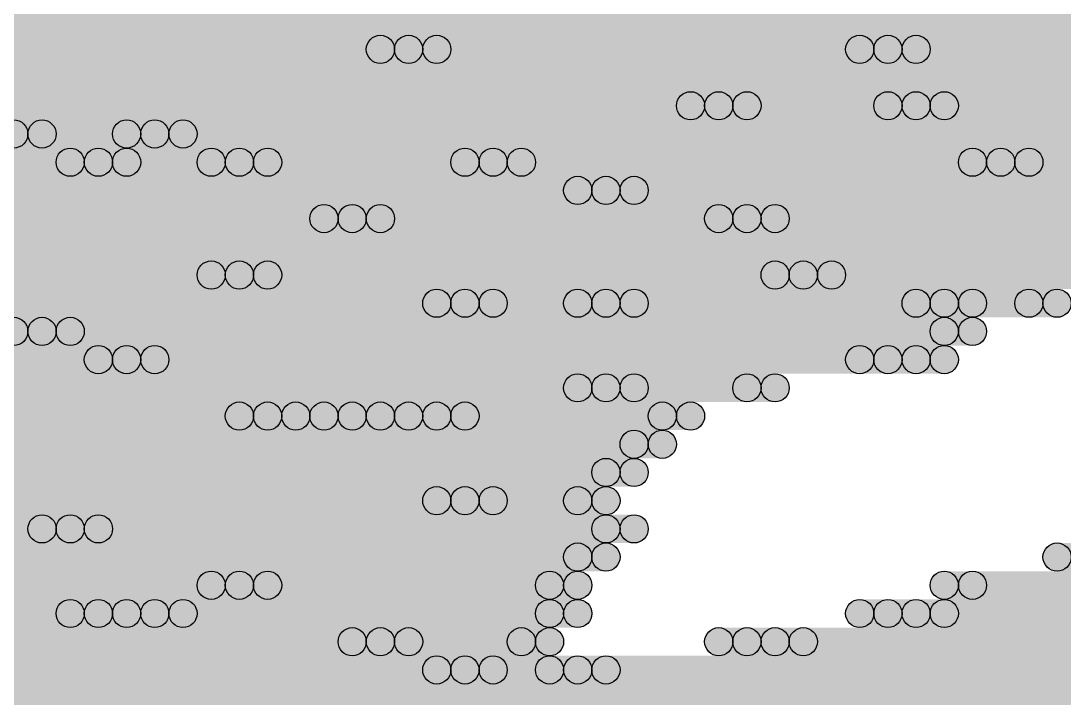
# Model space of a CAD drawing. Header units: millimetres. Extents: x 0 to 137, y 0 to 37.
# Drawn here: x 131.553 to 132.493, y 6.299 to 6.909 of the extents above; entities that cross this region are included whole.
import ezdxf

# ---------------------------------------------------------------- set-up
doc = ezdxf.new("R2010")
doc.units = ezdxf.units.MM
doc.layers.add('TopLayer', color=1, linetype='Continuous')
doc.layers.add('TopSolder', color=216, linetype='Continuous')

msp = doc.modelspace()

# ---------------------------------------------------------------- hatches: boundary and pattern name
at = {"layer": 'TopLayer'}
for points in [[(131.3434, 6.8961), (131.3434, 6.9215), (132.8674, 6.9215), (132.8674, 6.8961)], [(131.2418, 6.8707), (131.2418, 6.8961), (131.9022, 6.8961), (131.9022, 6.8707)], [(131.9276, 6.8707), (131.9276, 6.8961), (132.334, 6.8961), (132.334, 6.8707)], [(132.3594, 6.8707), (132.3594, 6.8961), (132.5372, 6.8961), (132.5372, 6.8707)], [(131.191, 6.8453), (131.191, 6.8707), (132.6642, 6.8707), (132.6642, 6.8453)], [(131.191, 6.8199), (131.191, 6.8453), (132.1816, 6.8453), (132.1816, 6.8199)], [(132.207, 6.8199), (132.207, 6.8453), (132.3594, 6.8453), (132.3594, 6.8199)], [(132.3848, 6.8199), (132.3848, 6.8453), (132.8166, 6.8453), (132.8166, 6.8199)], [(131.572, 6.7945), (131.572, 6.8199), (131.6736, 6.8199), (131.6736, 6.7945)], [(131.699, 6.7945), (131.699, 6.8199), (132.6896, 6.8199), (132.6896, 6.7945)], [(131.0386, 6.7691), (131.0386, 6.7945), (131.6228, 6.7945), (131.6228, 6.7691)], [(131.6482, 6.7691), (131.6482, 6.7945), (131.7498, 6.7945), (131.7498, 6.7691)], [(131.7752, 6.7691), (131.7752, 6.7945), (131.9784, 6.7945), (131.9784, 6.7691)], [(132.0038, 6.7691), (132.0038, 6.7945), (132.4356, 6.7945), (132.4356, 6.7691)], [(132.461, 6.7691), (132.461, 6.7945), (132.5626, 6.7945), (132.5626, 6.7691)], [(131.445, 6.7437), (131.445, 6.7691), (132.08, 6.7691), (132.08, 6.7437)], [(132.1054, 6.7437), (132.1054, 6.7691), (132.715, 6.7691), (132.715, 6.7437)], [(131.4704, 6.7183), (131.4704, 6.7437), (131.8514, 6.7437), (131.8514, 6.7183)], [(131.8768, 6.7183), (131.8768, 6.7437), (132.207, 6.7437), (132.207, 6.7183)], [(132.2324, 6.7183), (132.2324, 6.7437), (132.715, 6.7437), (132.715, 6.7183)], [(131.064, 6.6929), (131.064, 6.7183), (132.6134, 6.7183), (132.6134, 6.6929)], [(131.064, 6.6675), (131.064, 6.6929), (131.7498, 6.6929), (131.7498, 6.6675)], [(131.7752, 6.6675), (131.7752, 6.6929), (132.2578, 6.6929), (132.2578, 6.6675)], [(132.2832, 6.6675), (132.2832, 6.6929), (132.6134, 6.6929), (132.6134, 6.6675)], [(131.5212, 6.6421), (131.5212, 6.6675), (131.953, 6.6675), (131.953, 6.6421)], [(131.9784, 6.6421), (131.9784, 6.6675), (132.08, 6.6675), (132.08, 6.6421)], [(132.1054, 6.6421), (132.1054, 6.6675), (132.3848, 6.6675), (132.3848, 6.6421)], [(132.4102, 6.6421), (132.4102, 6.6675), (132.4864, 6.6675), (132.4864, 6.6421)], [(131.0386, 6.6167), (131.0386, 6.6421), (131.572, 6.6421), (131.572, 6.6167)], [(131.5974, 6.6167), (131.5974, 6.6421), (132.4102, 6.6421), (132.4102, 6.6167)], [(131.0132, 6.5913), (131.0132, 6.6167), (131.6482, 6.6167), (131.6482, 6.5913)], [(131.6736, 6.5913), (131.6736, 6.6167), (132.334, 6.6167), (132.334, 6.5913)], [(132.3594, 6.5913), (132.3594, 6.6167), (132.3848, 6.6167), (132.3848, 6.5913)], [(131.3688, 6.5659), (131.3688, 6.5913), (132.08, 6.5913), (132.08, 6.5659)], [(132.1054, 6.5659), (132.1054, 6.5913), (132.2324, 6.5913), (132.2324, 6.5659)], [(131.2672, 6.5405), (131.2672, 6.5659), (131.7752, 6.5659), (131.7752, 6.5405)], [(131.8006, 6.5405), (131.8006, 6.5659), (131.8514, 6.5659), (131.8514, 6.5405)], [(131.8768, 6.5405), (131.8768, 6.5659), (131.9276, 6.5659), (131.9276, 6.5405)], [(131.953, 6.5405), (131.953, 6.5659), (132.1562, 6.5659), (132.1562, 6.5405)], [(130.9878, 6.5151), (130.9878, 6.5405), (132.1308, 6.5405), (132.1308, 6.5151)], [(131.5212, 6.4897), (131.5212, 6.5151), (132.1054, 6.5151), (132.1054, 6.4897)], [(131.4704, 6.4643), (131.4704, 6.4897), (131.953, 6.4897), (131.953, 6.4643)], [(131.9784, 6.4643), (131.9784, 6.4897), (132.08, 6.4897), (132.08, 6.4643)], [(131.0894, 6.4389), (131.0894, 6.4643), (131.5974, 6.4643), (131.5974, 6.4389)], [(131.6228, 6.4389), (131.6228, 6.4643), (132.1054, 6.4643), (132.1054, 6.4389)], [(131.2672, 6.4135), (131.2672, 6.4389), (132.08, 6.4389), (132.08, 6.4135)], [(131.1148, 6.3881), (131.1148, 6.4135), (131.7498, 6.4135), (131.7498, 6.3881)], [(131.7752, 6.3881), (131.7752, 6.4135), (132.0546, 6.4135), (132.0546, 6.3881)], [(132.4102, 6.3881), (132.4102, 6.4135), (132.6134, 6.4135), (132.6134, 6.3881)], [(130.7084, 6.3627), (130.7084, 6.3881), (131.6228, 6.3881), (131.6228, 6.3627)], [(131.6482, 6.3627), (131.6482, 6.3881), (131.6736, 6.3881), (131.6736, 6.3627)], [(131.699, 6.3627), (131.699, 6.3881), (132.0546, 6.3881), (132.0546, 6.3627)], [(132.334, 6.3627), (132.334, 6.3881), (132.3594, 6.3881), (132.3594, 6.3627)], [(132.3848, 6.3627), (132.3848, 6.3881), (132.588, 6.3881), (132.588, 6.3627)], [(131.5212, 6.3373), (131.5212, 6.3627), (131.8768, 6.3627), (131.8768, 6.3373)], [(131.9022, 6.3373), (131.9022, 6.3627), (132.0292, 6.3627), (132.0292, 6.3373)], [(132.207, 6.3373), (132.207, 6.3627), (132.2324, 6.3627), (132.2324, 6.3373)], [(132.2578, 6.3373), (132.2578, 6.3627), (132.588, 6.3627), (132.588, 6.3373)], [(131.3434, 6.3119), (131.3434, 6.3373), (131.953, 6.3373), (131.953, 6.3119)], [(131.9784, 6.3119), (131.9784, 6.3373), (132.0546, 6.3373), (132.0546, 6.3119)], [(132.08, 6.3119), (132.08, 6.3373), (132.588, 6.3373), (132.588, 6.3119)], [(130.81, 6.2865), (130.81, 6.3119), (132.5626, 6.3119), (132.5626, 6.2865)]]:
    msp.add_hatch(color=1, dxfattribs=at).paths.add_polyline_path(points)
h = msp.add_hatch(color=1, dxfattribs=at)
edge = h.paths.add_edge_path()
edge.add_arc((131.9022, 6.8834), 0.0127, 0, 360)
h = msp.add_hatch(color=1, dxfattribs=at)
edge = h.paths.add_edge_path()
edge.add_arc((131.9276, 6.8834), 0.0127, 0, 360)
h = msp.add_hatch(color=1, dxfattribs=at)
edge = h.paths.add_edge_path()
edge.add_arc((132.334, 6.8834), 0.0127, 0, 360)
h = msp.add_hatch(color=1, dxfattribs=at)
edge = h.paths.add_edge_path()
edge.add_arc((132.3594, 6.8834), 0.0127, 0, 360)
h = msp.add_hatch(color=1, dxfattribs=at)
edge = h.paths.add_edge_path()
edge.add_arc((132.1816, 6.8326), 0.0127, 0, 360)
h = msp.add_hatch(color=1, dxfattribs=at)
edge = h.paths.add_edge_path()
edge.add_arc((132.207, 6.8326), 0.0127, 0, 360)
h = msp.add_hatch(color=1, dxfattribs=at)
edge = h.paths.add_edge_path()
edge.add_arc((132.3594, 6.8326), 0.0127, 0, 360)
h = msp.add_hatch(color=1, dxfattribs=at)
edge = h.paths.add_edge_path()
edge.add_arc((132.3848, 6.8326), 0.0127, 0, 360)
h = msp.add_hatch(color=1, dxfattribs=at)
edge = h.paths.add_edge_path()
edge.add_arc((131.5466, 6.8072), 0.0127, 0, 360)
h = msp.add_hatch(color=1, dxfattribs=at)
edge = h.paths.add_edge_path()
edge.add_arc((131.572, 6.8072), 0.0127, 0, 360)
h = msp.add_hatch(color=1, dxfattribs=at)
edge = h.paths.add_edge_path()
edge.add_arc((131.6736, 6.8072), 0.0127, 0, 360)
h = msp.add_hatch(color=1, dxfattribs=at)
edge = h.paths.add_edge_path()
edge.add_arc((131.699, 6.8072), 0.0127, 0, 360)
h = msp.add_hatch(color=1, dxfattribs=at)
edge = h.paths.add_edge_path()
edge.add_arc((131.6228, 6.7818), 0.0127, 0, 360)
h = msp.add_hatch(color=1, dxfattribs=at)
edge = h.paths.add_edge_path()
edge.add_arc((131.6482, 6.7818), 0.0127, 0, 360)
h = msp.add_hatch(color=1, dxfattribs=at)
edge = h.paths.add_edge_path()
edge.add_arc((131.7498, 6.7818), 0.0127, 0, 360)
h = msp.add_hatch(color=1, dxfattribs=at)
edge = h.paths.add_edge_path()
edge.add_arc((131.7752, 6.7818), 0.0127, 0, 360)
h = msp.add_hatch(color=1, dxfattribs=at)
edge = h.paths.add_edge_path()
edge.add_arc((131.9784, 6.7818), 0.0127, 0, 360)
h = msp.add_hatch(color=1, dxfattribs=at)
edge = h.paths.add_edge_path()
edge.add_arc((132.0038, 6.7818), 0.0127, 0, 360)
h = msp.add_hatch(color=1, dxfattribs=at)
edge = h.paths.add_edge_path()
edge.add_arc((132.4356, 6.7818), 0.0127, 0, 360)
h = msp.add_hatch(color=1, dxfattribs=at)
edge = h.paths.add_edge_path()
edge.add_arc((132.461, 6.7818), 0.0127, 0, 360)
h = msp.add_hatch(color=1, dxfattribs=at)
edge = h.paths.add_edge_path()
edge.add_arc((132.08, 6.7564), 0.0127, 0, 360)
h = msp.add_hatch(color=1, dxfattribs=at)
edge = h.paths.add_edge_path()
edge.add_arc((132.1054, 6.7564), 0.0127, 0, 360)
h = msp.add_hatch(color=1, dxfattribs=at)
edge = h.paths.add_edge_path()
edge.add_arc((131.8514, 6.731), 0.0127, 0, 360)
h = msp.add_hatch(color=1, dxfattribs=at)
edge = h.paths.add_edge_path()
edge.add_arc((131.8768, 6.731), 0.0127, 0, 360)
h = msp.add_hatch(color=1, dxfattribs=at)
edge = h.paths.add_edge_path()
edge.add_arc((132.207, 6.731), 0.0127, 0, 360)
h = msp.add_hatch(color=1, dxfattribs=at)
edge = h.paths.add_edge_path()
edge.add_arc((132.2324, 6.731), 0.0127, 0, 360)
h = msp.add_hatch(color=1, dxfattribs=at)
edge = h.paths.add_edge_path()
edge.add_arc((131.7498, 6.6802), 0.0127, 0, 360)
h = msp.add_hatch(color=1, dxfattribs=at)
edge = h.paths.add_edge_path()
edge.add_arc((131.7752, 6.6802), 0.0127, 0, 360)
h = msp.add_hatch(color=1, dxfattribs=at)
edge = h.paths.add_edge_path()
edge.add_arc((132.2578, 6.6802), 0.0127, 0, 360)
h = msp.add_hatch(color=1, dxfattribs=at)
edge = h.paths.add_edge_path()
edge.add_arc((132.2832, 6.6802), 0.0127, 0, 360)
h = msp.add_hatch(color=1, dxfattribs=at)
edge = h.paths.add_edge_path()
edge.add_arc((131.953, 6.6548), 0.0127, 0, 360)
h = msp.add_hatch(color=1, dxfattribs=at)
edge = h.paths.add_edge_path()
edge.add_arc((131.9784, 6.6548), 0.0127, 0, 360)
h = msp.add_hatch(color=1, dxfattribs=at)
edge = h.paths.add_edge_path()
edge.add_arc((132.08, 6.6548), 0.0127, 0, 360)
h = msp.add_hatch(color=1, dxfattribs=at)
edge = h.paths.add_edge_path()
edge.add_arc((132.1054, 6.6548), 0.0127, 0, 360)
h = msp.add_hatch(color=1, dxfattribs=at)
edge = h.paths.add_edge_path()
edge.add_arc((132.3848, 6.6548), 0.0127, 0, 360)
h = msp.add_hatch(color=1, dxfattribs=at)
edge = h.paths.add_edge_path()
edge.add_arc((132.4102, 6.6548), 0.0127, 0, 360)
h = msp.add_hatch(color=1, dxfattribs=at)
edge = h.paths.add_edge_path()
edge.add_arc((132.4864, 6.6548), 0.0127, 0, 360)
h = msp.add_hatch(color=1, dxfattribs=at)
edge = h.paths.add_edge_path()
edge.add_arc((131.572, 6.6294), 0.0127, 0, 360)
h = msp.add_hatch(color=1, dxfattribs=at)
edge = h.paths.add_edge_path()
edge.add_arc((131.5974, 6.6294), 0.0127, 0, 360)
h = msp.add_hatch(color=1, dxfattribs=at)
edge = h.paths.add_edge_path()
edge.add_arc((132.4102, 6.6294), 0.0127, 0, 360)
h = msp.add_hatch(color=1, dxfattribs=at)
edge = h.paths.add_edge_path()
edge.add_arc((131.6482, 6.604), 0.0127, 0, 360)
h = msp.add_hatch(color=1, dxfattribs=at)
edge = h.paths.add_edge_path()
edge.add_arc((131.6736, 6.604), 0.0127, 0, 360)
h = msp.add_hatch(color=1, dxfattribs=at)
edge = h.paths.add_edge_path()
edge.add_arc((132.334, 6.604), 0.0127, 0, 360)
h = msp.add_hatch(color=1, dxfattribs=at)
edge = h.paths.add_edge_path()
edge.add_arc((132.3594, 6.604), 0.0127, 0, 360)
h = msp.add_hatch(color=1, dxfattribs=at)
edge = h.paths.add_edge_path()
edge.add_arc((132.3848, 6.604), 0.0127, 0, 360)
h = msp.add_hatch(color=1, dxfattribs=at)
edge = h.paths.add_edge_path()
edge.add_arc((132.08, 6.5786), 0.0127, 0, 360)
h = msp.add_hatch(color=1, dxfattribs=at)
edge = h.paths.add_edge_path()
edge.add_arc((132.1054, 6.5786), 0.0127, 0, 360)
h = msp.add_hatch(color=1, dxfattribs=at)
edge = h.paths.add_edge_path()
edge.add_arc((132.2324, 6.5786), 0.0127, 0, 360)
h = msp.add_hatch(color=1, dxfattribs=at)
edge = h.paths.add_edge_path()
edge.add_arc((131.7752, 6.5532), 0.0127, 0, 360)
h = msp.add_hatch(color=1, dxfattribs=at)
edge = h.paths.add_edge_path()
edge.add_arc((131.8006, 6.5532), 0.0127, 0, 360)
h = msp.add_hatch(color=1, dxfattribs=at)
edge = h.paths.add_edge_path()
edge.add_arc((131.8514, 6.5532), 0.0127, 0, 360)
h = msp.add_hatch(color=1, dxfattribs=at)
edge = h.paths.add_edge_path()
edge.add_arc((131.8768, 6.5532), 0.0127, 0, 360)
h = msp.add_hatch(color=1, dxfattribs=at)
edge = h.paths.add_edge_path()
edge.add_arc((131.9276, 6.5532), 0.0127, 0, 360)
h = msp.add_hatch(color=1, dxfattribs=at)
edge = h.paths.add_edge_path()
edge.add_arc((131.953, 6.5532), 0.0127, 0, 360)
h = msp.add_hatch(color=1, dxfattribs=at)
edge = h.paths.add_edge_path()
edge.add_arc((132.1562, 6.5532), 0.0127, 0, 360)
h = msp.add_hatch(color=1, dxfattribs=at)
edge = h.paths.add_edge_path()
edge.add_arc((132.1308, 6.5278), 0.0127, 0, 360)
h = msp.add_hatch(color=1, dxfattribs=at)
edge = h.paths.add_edge_path()
edge.add_arc((132.1054, 6.5024), 0.0127, 0, 360)
h = msp.add_hatch(color=1, dxfattribs=at)
edge = h.paths.add_edge_path()
edge.add_arc((131.953, 6.477), 0.0127, 0, 360)
h = msp.add_hatch(color=1, dxfattribs=at)
edge = h.paths.add_edge_path()
edge.add_arc((131.9784, 6.477), 0.0127, 0, 360)
h = msp.add_hatch(color=1, dxfattribs=at)
edge = h.paths.add_edge_path()
edge.add_arc((132.08, 6.477), 0.0127, 0, 360)
h = msp.add_hatch(color=1, dxfattribs=at)
edge = h.paths.add_edge_path()
edge.add_arc((131.5974, 6.4516), 0.0127, 0, 360)
h = msp.add_hatch(color=1, dxfattribs=at)
edge = h.paths.add_edge_path()
edge.add_arc((131.6228, 6.4516), 0.0127, 0, 360)
h = msp.add_hatch(color=1, dxfattribs=at)
edge = h.paths.add_edge_path()
edge.add_arc((132.1054, 6.4516), 0.0127, 0, 360)
h = msp.add_hatch(color=1, dxfattribs=at)
edge = h.paths.add_edge_path()
edge.add_arc((132.08, 6.4262), 0.0127, 0, 360)
h = msp.add_hatch(color=1, dxfattribs=at)
edge = h.paths.add_edge_path()
edge.add_arc((131.7498, 6.4008), 0.0127, 0, 360)
h = msp.add_hatch(color=1, dxfattribs=at)
edge = h.paths.add_edge_path()
edge.add_arc((131.7752, 6.4008), 0.0127, 0, 360)
h = msp.add_hatch(color=1, dxfattribs=at)
edge = h.paths.add_edge_path()
edge.add_arc((132.0546, 6.4008), 0.0127, 0, 360)
h = msp.add_hatch(color=1, dxfattribs=at)
edge = h.paths.add_edge_path()
edge.add_arc((132.4102, 6.4008), 0.0127, 0, 360)
h = msp.add_hatch(color=1, dxfattribs=at)
edge = h.paths.add_edge_path()
edge.add_arc((131.6228, 6.3754), 0.0127, 0, 360)
h = msp.add_hatch(color=1, dxfattribs=at)
edge = h.paths.add_edge_path()
edge.add_arc((131.6482, 6.3754), 0.0127, 0, 360)
h = msp.add_hatch(color=1, dxfattribs=at)
edge = h.paths.add_edge_path()
edge.add_arc((131.6736, 6.3754), 0.0127, 0, 360)
h = msp.add_hatch(color=1, dxfattribs=at)
edge = h.paths.add_edge_path()
edge.add_arc((131.699, 6.3754), 0.0127, 0, 360)
h = msp.add_hatch(color=1, dxfattribs=at)
edge = h.paths.add_edge_path()
edge.add_arc((132.0546, 6.3754), 0.0127, 0, 360)
h = msp.add_hatch(color=1, dxfattribs=at)
edge = h.paths.add_edge_path()
edge.add_arc((132.334, 6.3754), 0.0127, 0, 360)
h = msp.add_hatch(color=1, dxfattribs=at)
edge = h.paths.add_edge_path()
edge.add_arc((132.3594, 6.3754), 0.0127, 0, 360)
h = msp.add_hatch(color=1, dxfattribs=at)
edge = h.paths.add_edge_path()
edge.add_arc((132.3848, 6.3754), 0.0127, 0, 360)
h = msp.add_hatch(color=1, dxfattribs=at)
edge = h.paths.add_edge_path()
edge.add_arc((131.8768, 6.35), 0.0127, 0, 360)
h = msp.add_hatch(color=1, dxfattribs=at)
edge = h.paths.add_edge_path()
edge.add_arc((131.9022, 6.35), 0.0127, 0, 360)
h = msp.add_hatch(color=1, dxfattribs=at)
edge = h.paths.add_edge_path()
edge.add_arc((132.0292, 6.35), 0.0127, 0, 360)
h = msp.add_hatch(color=1, dxfattribs=at)
edge = h.paths.add_edge_path()
edge.add_arc((132.207, 6.35), 0.0127, 0, 360)
h = msp.add_hatch(color=1, dxfattribs=at)
edge = h.paths.add_edge_path()
edge.add_arc((132.2324, 6.35), 0.0127, 0, 360)
h = msp.add_hatch(color=1, dxfattribs=at)
edge = h.paths.add_edge_path()
edge.add_arc((132.2578, 6.35), 0.0127, 0, 360)
h = msp.add_hatch(color=1, dxfattribs=at)
edge = h.paths.add_edge_path()
edge.add_arc((131.953, 6.3246), 0.0127, 0, 360)
h = msp.add_hatch(color=1, dxfattribs=at)
edge = h.paths.add_edge_path()
edge.add_arc((131.9784, 6.3246), 0.0127, 0, 360)
h = msp.add_hatch(color=1, dxfattribs=at)
edge = h.paths.add_edge_path()
edge.add_arc((132.0546, 6.3246), 0.0127, 0, 360)
h = msp.add_hatch(color=1, dxfattribs=at)
edge = h.paths.add_edge_path()
edge.add_arc((132.08, 6.3246), 0.0127, 0, 360)
at = {"layer": 'TopSolder'}
for points in [[(131.318, 6.8961), (131.318, 6.9215), (132.842, 6.9215), (132.842, 6.8961)], [(131.2164, 6.8707), (131.2164, 6.8961), (131.8768, 6.8961), (131.8768, 6.8707)], [(131.9022, 6.8707), (131.9022, 6.8961), (132.3086, 6.8961), (132.3086, 6.8707)], [(132.334, 6.8707), (132.334, 6.8961), (132.5118, 6.8961), (132.5118, 6.8707)], [(131.1656, 6.8453), (131.1656, 6.8707), (132.6388, 6.8707), (132.6388, 6.8453)], [(131.1656, 6.8199), (131.1656, 6.8453), (132.1562, 6.8453), (132.1562, 6.8199)], [(132.1816, 6.8199), (132.1816, 6.8453), (132.334, 6.8453), (132.334, 6.8199)], [(132.3594, 6.8199), (132.3594, 6.8453), (132.7912, 6.8453), (132.7912, 6.8199)], [(131.5466, 6.7945), (131.5466, 6.8199), (131.6482, 6.8199), (131.6482, 6.7945)], [(131.6736, 6.7945), (131.6736, 6.8199), (132.6642, 6.8199), (132.6642, 6.7945)], [(131.0132, 6.7691), (131.0132, 6.7945), (131.5974, 6.7945), (131.5974, 6.7691)], [(131.6228, 6.7691), (131.6228, 6.7945), (131.7244, 6.7945), (131.7244, 6.7691)], [(131.7498, 6.7691), (131.7498, 6.7945), (131.953, 6.7945), (131.953, 6.7691)], [(131.9784, 6.7691), (131.9784, 6.7945), (132.4102, 6.7945), (132.4102, 6.7691)], [(132.4356, 6.7691), (132.4356, 6.7945), (132.5372, 6.7945), (132.5372, 6.7691)], [(131.4196, 6.7437), (131.4196, 6.7691), (132.0546, 6.7691), (132.0546, 6.7437)], [(132.08, 6.7437), (132.08, 6.7691), (132.6896, 6.7691), (132.6896, 6.7437)], [(131.445, 6.7183), (131.445, 6.7437), (131.826, 6.7437), (131.826, 6.7183)], [(131.8514, 6.7183), (131.8514, 6.7437), (132.1816, 6.7437), (132.1816, 6.7183)], [(132.207, 6.7183), (132.207, 6.7437), (132.6896, 6.7437), (132.6896, 6.7183)], [(131.0386, 6.6929), (131.0386, 6.7183), (132.588, 6.7183), (132.588, 6.6929)], [(131.0386, 6.6675), (131.0386, 6.6929), (131.7244, 6.6929), (131.7244, 6.6675)], [(131.7498, 6.6675), (131.7498, 6.6929), (132.2324, 6.6929), (132.2324, 6.6675)], [(132.2578, 6.6675), (132.2578, 6.6929), (132.588, 6.6929), (132.588, 6.6675)], [(131.4958, 6.6421), (131.4958, 6.6675), (131.9276, 6.6675), (131.9276, 6.6421)], [(131.953, 6.6421), (131.953, 6.6675), (132.0546, 6.6675), (132.0546, 6.6421)], [(132.08, 6.6421), (132.08, 6.6675), (132.3594, 6.6675), (132.3594, 6.6421)], [(132.3848, 6.6421), (132.3848, 6.6675), (132.461, 6.6675), (132.461, 6.6421)], [(131.572, 6.6167), (131.572, 6.6421), (132.3848, 6.6421), (132.3848, 6.6167)], [(130.9878, 6.5913), (130.9878, 6.6167), (131.6228, 6.6167), (131.6228, 6.5913)], [(131.6482, 6.5913), (131.6482, 6.6167), (132.3086, 6.6167), (132.3086, 6.5913)], [(132.334, 6.5913), (132.334, 6.6167), (132.3594, 6.6167), (132.3594, 6.5913)], [(131.3434, 6.5659), (131.3434, 6.5913), (132.0546, 6.5913), (132.0546, 6.5659)], [(132.08, 6.5659), (132.08, 6.5913), (132.207, 6.5913), (132.207, 6.5659)], [(131.2418, 6.5405), (131.2418, 6.5659), (131.7498, 6.5659), (131.7498, 6.5405)], [(131.7752, 6.5405), (131.7752, 6.5659), (131.826, 6.5659), (131.826, 6.5405)], [(131.8514, 6.5405), (131.8514, 6.5659), (131.9022, 6.5659), (131.9022, 6.5405)], [(131.9276, 6.5405), (131.9276, 6.5659), (132.1308, 6.5659), (132.1308, 6.5405)], [(130.9624, 6.5151), (130.9624, 6.5405), (132.1054, 6.5405), (132.1054, 6.5151)], [(131.4958, 6.4897), (131.4958, 6.5151), (132.08, 6.5151), (132.08, 6.4897)], [(131.445, 6.4643), (131.445, 6.4897), (131.9276, 6.4897), (131.9276, 6.4643)], [(131.953, 6.4643), (131.953, 6.4897), (132.0546, 6.4897), (132.0546, 6.4643)], [(131.064, 6.4389), (131.064, 6.4643), (131.572, 6.4643), (131.572, 6.4389)], [(131.5974, 6.4389), (131.5974, 6.4643), (132.08, 6.4643), (132.08, 6.4389)], [(131.2418, 6.4135), (131.2418, 6.4389), (132.0546, 6.4389), (132.0546, 6.4135)], [(132.4864, 6.4135), (132.4864, 6.4389), (132.6134, 6.4389), (132.6134, 6.4135)], [(131.0894, 6.3881), (131.0894, 6.4135), (131.7244, 6.4135), (131.7244, 6.3881)], [(131.7498, 6.3881), (131.7498, 6.4135), (132.0292, 6.4135), (132.0292, 6.3881)], [(132.3848, 6.3881), (132.3848, 6.4135), (132.588, 6.4135), (132.588, 6.3881)], [(130.683, 6.3627), (130.683, 6.3881), (131.5974, 6.3881), (131.5974, 6.3627)], [(131.6228, 6.3627), (131.6228, 6.3881), (131.6482, 6.3881), (131.6482, 6.3627)], [(131.6736, 6.3627), (131.6736, 6.3881), (132.0292, 6.3881), (132.0292, 6.3627)], [(132.3086, 6.3627), (132.3086, 6.3881), (132.334, 6.3881), (132.334, 6.3627)], [(132.3594, 6.3627), (132.3594, 6.3881), (132.5626, 6.3881), (132.5626, 6.3627)], [(131.4958, 6.3373), (131.4958, 6.3627), (131.8514, 6.3627), (131.8514, 6.3373)], [(131.8768, 6.3373), (131.8768, 6.3627), (132.0038, 6.3627), (132.0038, 6.3373)], [(132.1816, 6.3373), (132.1816, 6.3627), (132.207, 6.3627), (132.207, 6.3373)], [(132.2324, 6.3373), (132.2324, 6.3627), (132.5626, 6.3627), (132.5626, 6.3373)], [(131.318, 6.3119), (131.318, 6.3373), (131.9276, 6.3373), (131.9276, 6.3119)], [(131.953, 6.3119), (131.953, 6.3373), (132.0292, 6.3373), (132.0292, 6.3119)], [(132.0546, 6.3119), (132.0546, 6.3373), (132.5626, 6.3373), (132.5626, 6.3119)], [(130.7846, 6.2865), (130.7846, 6.3119), (132.5372, 6.3119), (132.5372, 6.2865)]]:
    msp.add_hatch(color=216, dxfattribs=at).paths.add_polyline_path(points)
h = msp.add_hatch(color=216, dxfattribs=at)
edge = h.paths.add_edge_path()
edge.add_arc((131.8768, 6.8834), 0.0127, 0, 360)
h = msp.add_hatch(color=216, dxfattribs=at)
edge = h.paths.add_edge_path()
edge.add_arc((131.9022, 6.8834), 0.0127, 0, 360)
h = msp.add_hatch(color=216, dxfattribs=at)
edge = h.paths.add_edge_path()
edge.add_arc((132.3086, 6.8834), 0.0127, 0, 360)
h = msp.add_hatch(color=216, dxfattribs=at)
edge = h.paths.add_edge_path()
edge.add_arc((132.334, 6.8834), 0.0127, 0, 360)
h = msp.add_hatch(color=216, dxfattribs=at)
edge = h.paths.add_edge_path()
edge.add_arc((132.1562, 6.8326), 0.0127, 0, 360)
h = msp.add_hatch(color=216, dxfattribs=at)
edge = h.paths.add_edge_path()
edge.add_arc((132.1816, 6.8326), 0.0127, 0, 360)
h = msp.add_hatch(color=216, dxfattribs=at)
edge = h.paths.add_edge_path()
edge.add_arc((132.334, 6.8326), 0.0127, 0, 360)
h = msp.add_hatch(color=216, dxfattribs=at)
edge = h.paths.add_edge_path()
edge.add_arc((132.3594, 6.8326), 0.0127, 0, 360)
h = msp.add_hatch(color=216, dxfattribs=at)
edge = h.paths.add_edge_path()
edge.add_arc((131.5466, 6.8072), 0.0127, 0, 360)
h = msp.add_hatch(color=216, dxfattribs=at)
edge = h.paths.add_edge_path()
edge.add_arc((131.6482, 6.8072), 0.0127, 0, 360)
h = msp.add_hatch(color=216, dxfattribs=at)
edge = h.paths.add_edge_path()
edge.add_arc((131.6736, 6.8072), 0.0127, 0, 360)
h = msp.add_hatch(color=216, dxfattribs=at)
edge = h.paths.add_edge_path()
edge.add_arc((131.5974, 6.7818), 0.0127, 0, 360)
h = msp.add_hatch(color=216, dxfattribs=at)
edge = h.paths.add_edge_path()
edge.add_arc((131.6228, 6.7818), 0.0127, 0, 360)
h = msp.add_hatch(color=216, dxfattribs=at)
edge = h.paths.add_edge_path()
edge.add_arc((131.7244, 6.7818), 0.0127, 0, 360)
h = msp.add_hatch(color=216, dxfattribs=at)
edge = h.paths.add_edge_path()
edge.add_arc((131.7498, 6.7818), 0.0127, 0, 360)
h = msp.add_hatch(color=216, dxfattribs=at)
edge = h.paths.add_edge_path()
edge.add_arc((131.953, 6.7818), 0.0127, 0, 360)
h = msp.add_hatch(color=216, dxfattribs=at)
edge = h.paths.add_edge_path()
edge.add_arc((131.9784, 6.7818), 0.0127, 0, 360)
h = msp.add_hatch(color=216, dxfattribs=at)
edge = h.paths.add_edge_path()
edge.add_arc((132.4102, 6.7818), 0.0127, 0, 360)
h = msp.add_hatch(color=216, dxfattribs=at)
edge = h.paths.add_edge_path()
edge.add_arc((132.4356, 6.7818), 0.0127, 0, 360)
h = msp.add_hatch(color=216, dxfattribs=at)
edge = h.paths.add_edge_path()
edge.add_arc((132.0546, 6.7564), 0.0127, 0, 360)
h = msp.add_hatch(color=216, dxfattribs=at)
edge = h.paths.add_edge_path()
edge.add_arc((132.08, 6.7564), 0.0127, 0, 360)
h = msp.add_hatch(color=216, dxfattribs=at)
edge = h.paths.add_edge_path()
edge.add_arc((131.826, 6.731), 0.0127, 0, 360)
h = msp.add_hatch(color=216, dxfattribs=at)
edge = h.paths.add_edge_path()
edge.add_arc((131.8514, 6.731), 0.0127, 0, 360)
h = msp.add_hatch(color=216, dxfattribs=at)
edge = h.paths.add_edge_path()
edge.add_arc((132.1816, 6.731), 0.0127, 0, 360)
h = msp.add_hatch(color=216, dxfattribs=at)
edge = h.paths.add_edge_path()
edge.add_arc((132.207, 6.731), 0.0127, 0, 360)
h = msp.add_hatch(color=216, dxfattribs=at)
edge = h.paths.add_edge_path()
edge.add_arc((131.7244, 6.6802), 0.0127, 0, 360)
h = msp.add_hatch(color=216, dxfattribs=at)
edge = h.paths.add_edge_path()
edge.add_arc((131.7498, 6.6802), 0.0127, 0, 360)
h = msp.add_hatch(color=216, dxfattribs=at)
edge = h.paths.add_edge_path()
edge.add_arc((132.2324, 6.6802), 0.0127, 0, 360)
h = msp.add_hatch(color=216, dxfattribs=at)
edge = h.paths.add_edge_path()
edge.add_arc((132.2578, 6.6802), 0.0127, 0, 360)
h = msp.add_hatch(color=216, dxfattribs=at)
edge = h.paths.add_edge_path()
edge.add_arc((131.9276, 6.6548), 0.0127, 0, 360)
h = msp.add_hatch(color=216, dxfattribs=at)
edge = h.paths.add_edge_path()
edge.add_arc((131.953, 6.6548), 0.0127, 0, 360)
h = msp.add_hatch(color=216, dxfattribs=at)
edge = h.paths.add_edge_path()
edge.add_arc((132.0546, 6.6548), 0.0127, 0, 360)
h = msp.add_hatch(color=216, dxfattribs=at)
edge = h.paths.add_edge_path()
edge.add_arc((132.08, 6.6548), 0.0127, 0, 360)
h = msp.add_hatch(color=216, dxfattribs=at)
edge = h.paths.add_edge_path()
edge.add_arc((132.3594, 6.6548), 0.0127, 0, 360)
h = msp.add_hatch(color=216, dxfattribs=at)
edge = h.paths.add_edge_path()
edge.add_arc((132.3848, 6.6548), 0.0127, 0, 360)
h = msp.add_hatch(color=216, dxfattribs=at)
edge = h.paths.add_edge_path()
edge.add_arc((132.461, 6.6548), 0.0127, 0, 360)
h = msp.add_hatch(color=216, dxfattribs=at)
edge = h.paths.add_edge_path()
edge.add_arc((131.5466, 6.6294), 0.0127, 0, 360)
h = msp.add_hatch(color=216, dxfattribs=at)
edge = h.paths.add_edge_path()
edge.add_arc((131.572, 6.6294), 0.0127, 0, 360)
h = msp.add_hatch(color=216, dxfattribs=at)
edge = h.paths.add_edge_path()
edge.add_arc((132.3848, 6.6294), 0.0127, 0, 360)
h = msp.add_hatch(color=216, dxfattribs=at)
edge = h.paths.add_edge_path()
edge.add_arc((131.6228, 6.604), 0.0127, 0, 360)
h = msp.add_hatch(color=216, dxfattribs=at)
edge = h.paths.add_edge_path()
edge.add_arc((131.6482, 6.604), 0.0127, 0, 360)
h = msp.add_hatch(color=216, dxfattribs=at)
edge = h.paths.add_edge_path()
edge.add_arc((132.3086, 6.604), 0.0127, 0, 360)
h = msp.add_hatch(color=216, dxfattribs=at)
edge = h.paths.add_edge_path()
edge.add_arc((132.334, 6.604), 0.0127, 0, 360)
h = msp.add_hatch(color=216, dxfattribs=at)
edge = h.paths.add_edge_path()
edge.add_arc((132.3594, 6.604), 0.0127, 0, 360)
h = msp.add_hatch(color=216, dxfattribs=at)
edge = h.paths.add_edge_path()
edge.add_arc((132.0546, 6.5786), 0.0127, 0, 360)
h = msp.add_hatch(color=216, dxfattribs=at)
edge = h.paths.add_edge_path()
edge.add_arc((132.08, 6.5786), 0.0127, 0, 360)
h = msp.add_hatch(color=216, dxfattribs=at)
edge = h.paths.add_edge_path()
edge.add_arc((132.207, 6.5786), 0.0127, 0, 360)
h = msp.add_hatch(color=216, dxfattribs=at)
edge = h.paths.add_edge_path()
edge.add_arc((131.7498, 6.5532), 0.0127, 0, 360)
h = msp.add_hatch(color=216, dxfattribs=at)
edge = h.paths.add_edge_path()
edge.add_arc((131.7752, 6.5532), 0.0127, 0, 360)
h = msp.add_hatch(color=216, dxfattribs=at)
edge = h.paths.add_edge_path()
edge.add_arc((131.826, 6.5532), 0.0127, 0, 360)
h = msp.add_hatch(color=216, dxfattribs=at)
edge = h.paths.add_edge_path()
edge.add_arc((131.8514, 6.5532), 0.0127, 0, 360)
h = msp.add_hatch(color=216, dxfattribs=at)
edge = h.paths.add_edge_path()
edge.add_arc((131.9022, 6.5532), 0.0127, 0, 360)
h = msp.add_hatch(color=216, dxfattribs=at)
edge = h.paths.add_edge_path()
edge.add_arc((131.9276, 6.5532), 0.0127, 0, 360)
h = msp.add_hatch(color=216, dxfattribs=at)
edge = h.paths.add_edge_path()
edge.add_arc((132.1308, 6.5532), 0.0127, 0, 360)
h = msp.add_hatch(color=216, dxfattribs=at)
edge = h.paths.add_edge_path()
edge.add_arc((132.1054, 6.5278), 0.0127, 0, 360)
h = msp.add_hatch(color=216, dxfattribs=at)
edge = h.paths.add_edge_path()
edge.add_arc((132.08, 6.5024), 0.0127, 0, 360)
h = msp.add_hatch(color=216, dxfattribs=at)
edge = h.paths.add_edge_path()
edge.add_arc((131.9276, 6.477), 0.0127, 0, 360)
h = msp.add_hatch(color=216, dxfattribs=at)
edge = h.paths.add_edge_path()
edge.add_arc((131.953, 6.477), 0.0127, 0, 360)
h = msp.add_hatch(color=216, dxfattribs=at)
edge = h.paths.add_edge_path()
edge.add_arc((132.0546, 6.477), 0.0127, 0, 360)
h = msp.add_hatch(color=216, dxfattribs=at)
edge = h.paths.add_edge_path()
edge.add_arc((131.572, 6.4516), 0.0127, 0, 360)
h = msp.add_hatch(color=216, dxfattribs=at)
edge = h.paths.add_edge_path()
edge.add_arc((131.5974, 6.4516), 0.0127, 0, 360)
h = msp.add_hatch(color=216, dxfattribs=at)
edge = h.paths.add_edge_path()
edge.add_arc((132.08, 6.4516), 0.0127, 0, 360)
h = msp.add_hatch(color=216, dxfattribs=at)
edge = h.paths.add_edge_path()
edge.add_arc((132.0546, 6.4262), 0.0127, 0, 360)
h = msp.add_hatch(color=216, dxfattribs=at)
edge = h.paths.add_edge_path()
edge.add_arc((132.4864, 6.4262), 0.0127, 0, 360)
h = msp.add_hatch(color=216, dxfattribs=at)
edge = h.paths.add_edge_path()
edge.add_arc((131.7244, 6.4008), 0.0127, 0, 360)
h = msp.add_hatch(color=216, dxfattribs=at)
edge = h.paths.add_edge_path()
edge.add_arc((131.7498, 6.4008), 0.0127, 0, 360)
h = msp.add_hatch(color=216, dxfattribs=at)
edge = h.paths.add_edge_path()
edge.add_arc((132.0292, 6.4008), 0.0127, 0, 360)
h = msp.add_hatch(color=216, dxfattribs=at)
edge = h.paths.add_edge_path()
edge.add_arc((132.3848, 6.4008), 0.0127, 0, 360)
h = msp.add_hatch(color=216, dxfattribs=at)
edge = h.paths.add_edge_path()
edge.add_arc((131.5974, 6.3754), 0.0127, 0, 360)
h = msp.add_hatch(color=216, dxfattribs=at)
edge = h.paths.add_edge_path()
edge.add_arc((131.6228, 6.3754), 0.0127, 0, 360)
h = msp.add_hatch(color=216, dxfattribs=at)
edge = h.paths.add_edge_path()
edge.add_arc((131.6482, 6.3754), 0.0127, 0, 360)
h = msp.add_hatch(color=216, dxfattribs=at)
edge = h.paths.add_edge_path()
edge.add_arc((131.6736, 6.3754), 0.0127, 0, 360)
h = msp.add_hatch(color=216, dxfattribs=at)
edge = h.paths.add_edge_path()
edge.add_arc((132.0292, 6.3754), 0.0127, 0, 360)
h = msp.add_hatch(color=216, dxfattribs=at)
edge = h.paths.add_edge_path()
edge.add_arc((132.3086, 6.3754), 0.0127, 0, 360)
h = msp.add_hatch(color=216, dxfattribs=at)
edge = h.paths.add_edge_path()
edge.add_arc((132.334, 6.3754), 0.0127, 0, 360)
h = msp.add_hatch(color=216, dxfattribs=at)
edge = h.paths.add_edge_path()
edge.add_arc((132.3594, 6.3754), 0.0127, 0, 360)
h = msp.add_hatch(color=216, dxfattribs=at)
edge = h.paths.add_edge_path()
edge.add_arc((131.8514, 6.35), 0.0127, 0, 360)
h = msp.add_hatch(color=216, dxfattribs=at)
edge = h.paths.add_edge_path()
edge.add_arc((131.8768, 6.35), 0.0127, 0, 360)
h = msp.add_hatch(color=216, dxfattribs=at)
edge = h.paths.add_edge_path()
edge.add_arc((132.0038, 6.35), 0.0127, 0, 360)
h = msp.add_hatch(color=216, dxfattribs=at)
edge = h.paths.add_edge_path()
edge.add_arc((132.1816, 6.35), 0.0127, 0, 360)
h = msp.add_hatch(color=216, dxfattribs=at)
edge = h.paths.add_edge_path()
edge.add_arc((132.207, 6.35), 0.0127, 0, 360)
h = msp.add_hatch(color=216, dxfattribs=at)
edge = h.paths.add_edge_path()
edge.add_arc((132.2324, 6.35), 0.0127, 0, 360)
h = msp.add_hatch(color=216, dxfattribs=at)
edge = h.paths.add_edge_path()
edge.add_arc((131.9276, 6.3246), 0.0127, 0, 360)
h = msp.add_hatch(color=216, dxfattribs=at)
edge = h.paths.add_edge_path()
edge.add_arc((131.953, 6.3246), 0.0127, 0, 360)
h = msp.add_hatch(color=216, dxfattribs=at)
edge = h.paths.add_edge_path()
edge.add_arc((132.0292, 6.3246), 0.0127, 0, 360)
h = msp.add_hatch(color=216, dxfattribs=at)
edge = h.paths.add_edge_path()
edge.add_arc((132.0546, 6.3246), 0.0127, 0, 360)

# ---------------------------------------------------------------- linework, layer by layer
at = {"layer": 'TopLayer'}
for centre in [(131.9022, 6.8834), (131.9276, 6.8834), (132.334, 6.8834), (132.3594, 6.8834), (132.1816, 6.8326), (132.207, 6.8326), (132.3594, 6.8326), (132.3848, 6.8326), (131.5466, 6.8072), (131.572, 6.8072), (131.6736, 6.8072), (131.699, 6.8072), (131.6228, 6.7818), (131.6482, 6.7818), (131.7498, 6.7818), (131.7752, 6.7818), (131.9784, 6.7818), (132.0038, 6.7818), (132.4356, 6.7818), (132.461, 6.7818), (132.08, 6.7564), (132.1054, 6.7564), (131.8514, 6.731), (131.8768, 6.731), (132.207, 6.731), (132.2324, 6.731), (131.7498, 6.6802), (131.7752, 6.6802), (132.2578, 6.6802), (132.2832, 6.6802), (131.953, 6.6548), (131.9784, 6.6548), (132.08, 6.6548), (132.1054, 6.6548), (132.3848, 6.6548), (132.4102, 6.6548), (132.4864, 6.6548), (131.572, 6.6294), (131.5974, 6.6294), (132.4102, 6.6294), (131.6482, 6.604), (131.6736, 6.604), (132.334, 6.604), (132.3594, 6.604), (132.3848, 6.604), (132.08, 6.5786), (132.1054, 6.5786), (132.2324, 6.5786), (131.7752, 6.5532), (131.8006, 6.5532), (131.8514, 6.5532), (131.8768, 6.5532), (131.9276, 6.5532), (131.953, 6.5532), (132.1562, 6.5532), (132.1308, 6.5278), (132.1054, 6.5024), (131.953, 6.477), (131.9784, 6.477), (132.08, 6.477), (131.5974, 6.4516), (131.6228, 6.4516), (132.1054, 6.4516), (132.08, 6.4262), (131.7498, 6.4008), (131.7752, 6.4008), (132.0546, 6.4008), (132.4102, 6.4008), (131.6228, 6.3754), (131.6482, 6.3754), (131.6736, 6.3754), (131.699, 6.3754), (132.0546, 6.3754), (132.334, 6.3754), (132.3594, 6.3754), (132.3848, 6.3754), (131.8768, 6.35), (131.9022, 6.35), (132.0292, 6.35), (132.207, 6.35), (132.2324, 6.35), (132.2578, 6.35), (131.953, 6.3246), (131.9784, 6.3246), (132.0546, 6.3246), (132.08, 6.3246)]:
    msp.add_circle(centre, 0.0127, dxfattribs=at)
at = {"layer": 'TopSolder'}
for centre in [(131.8768, 6.8834), (131.9022, 6.8834), (132.3086, 6.8834), (132.334, 6.8834), (132.1562, 6.8326), (132.1816, 6.8326), (132.334, 6.8326), (132.3594, 6.8326), (131.5466, 6.8072), (131.6482, 6.8072), (131.6736, 6.8072), (131.5974, 6.7818), (131.6228, 6.7818), (131.7244, 6.7818), (131.7498, 6.7818), (131.953, 6.7818), (131.9784, 6.7818), (132.4102, 6.7818), (132.4356, 6.7818), (132.0546, 6.7564), (132.08, 6.7564), (131.826, 6.731), (131.8514, 6.731), (132.1816, 6.731), (132.207, 6.731), (131.7244, 6.6802), (131.7498, 6.6802), (132.2324, 6.6802), (132.2578, 6.6802), (131.9276, 6.6548), (131.953, 6.6548), (132.0546, 6.6548), (132.08, 6.6548), (132.3594, 6.6548), (132.3848, 6.6548), (132.461, 6.6548), (131.5466, 6.6294), (131.572, 6.6294), (132.3848, 6.6294), (131.6228, 6.604), (131.6482, 6.604), (132.3086, 6.604), (132.334, 6.604), (132.3594, 6.604), (132.0546, 6.5786), (132.08, 6.5786), (132.207, 6.5786), (131.7498, 6.5532), (131.7752, 6.5532), (131.826, 6.5532), (131.8514, 6.5532), (131.9022, 6.5532), (131.9276, 6.5532), (132.1308, 6.5532), (132.1054, 6.5278), (132.08, 6.5024), (131.9276, 6.477), (131.953, 6.477), (132.0546, 6.477), (131.572, 6.4516), (131.5974, 6.4516), (132.08, 6.4516), (132.0546, 6.4262), (132.4864, 6.4262), (131.7244, 6.4008), (131.7498, 6.4008), (132.0292, 6.4008), (132.3848, 6.4008), (131.5974, 6.3754), (131.6228, 6.3754), (131.6482, 6.3754), (131.6736, 6.3754), (132.0292, 6.3754), (132.3086, 6.3754), (132.334, 6.3754), (132.3594, 6.3754), (131.8514, 6.35), (131.8768, 6.35), (132.0038, 6.35), (132.1816, 6.35), (132.207, 6.35), (132.2324, 6.35), (131.9276, 6.3246), (131.953, 6.3246), (132.0292, 6.3246), (132.0546, 6.3246)]:
    msp.add_circle(centre, 0.0127, dxfattribs=at)

doc.saveas('drawing.dxf')
